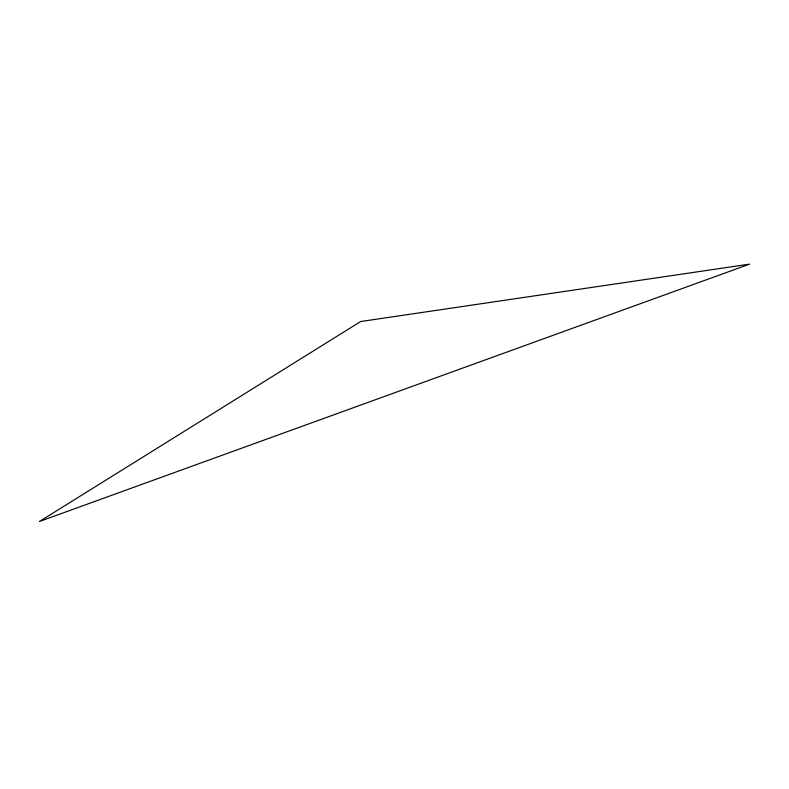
<?xml version="1.0" encoding="UTF-8"?>
<svg xmlns="http://www.w3.org/2000/svg" width="789" height="789" viewBox="0 0 789 789"><rect width="100%" height="100%" fill="white"/><g stroke="black" fill="none" stroke-linecap="round" stroke-linejoin="round"><path stroke-width="1.18" d="M360.662 321.527L39.45 521.49L749.55 264.128L360.662 321.527"/></g></svg>
